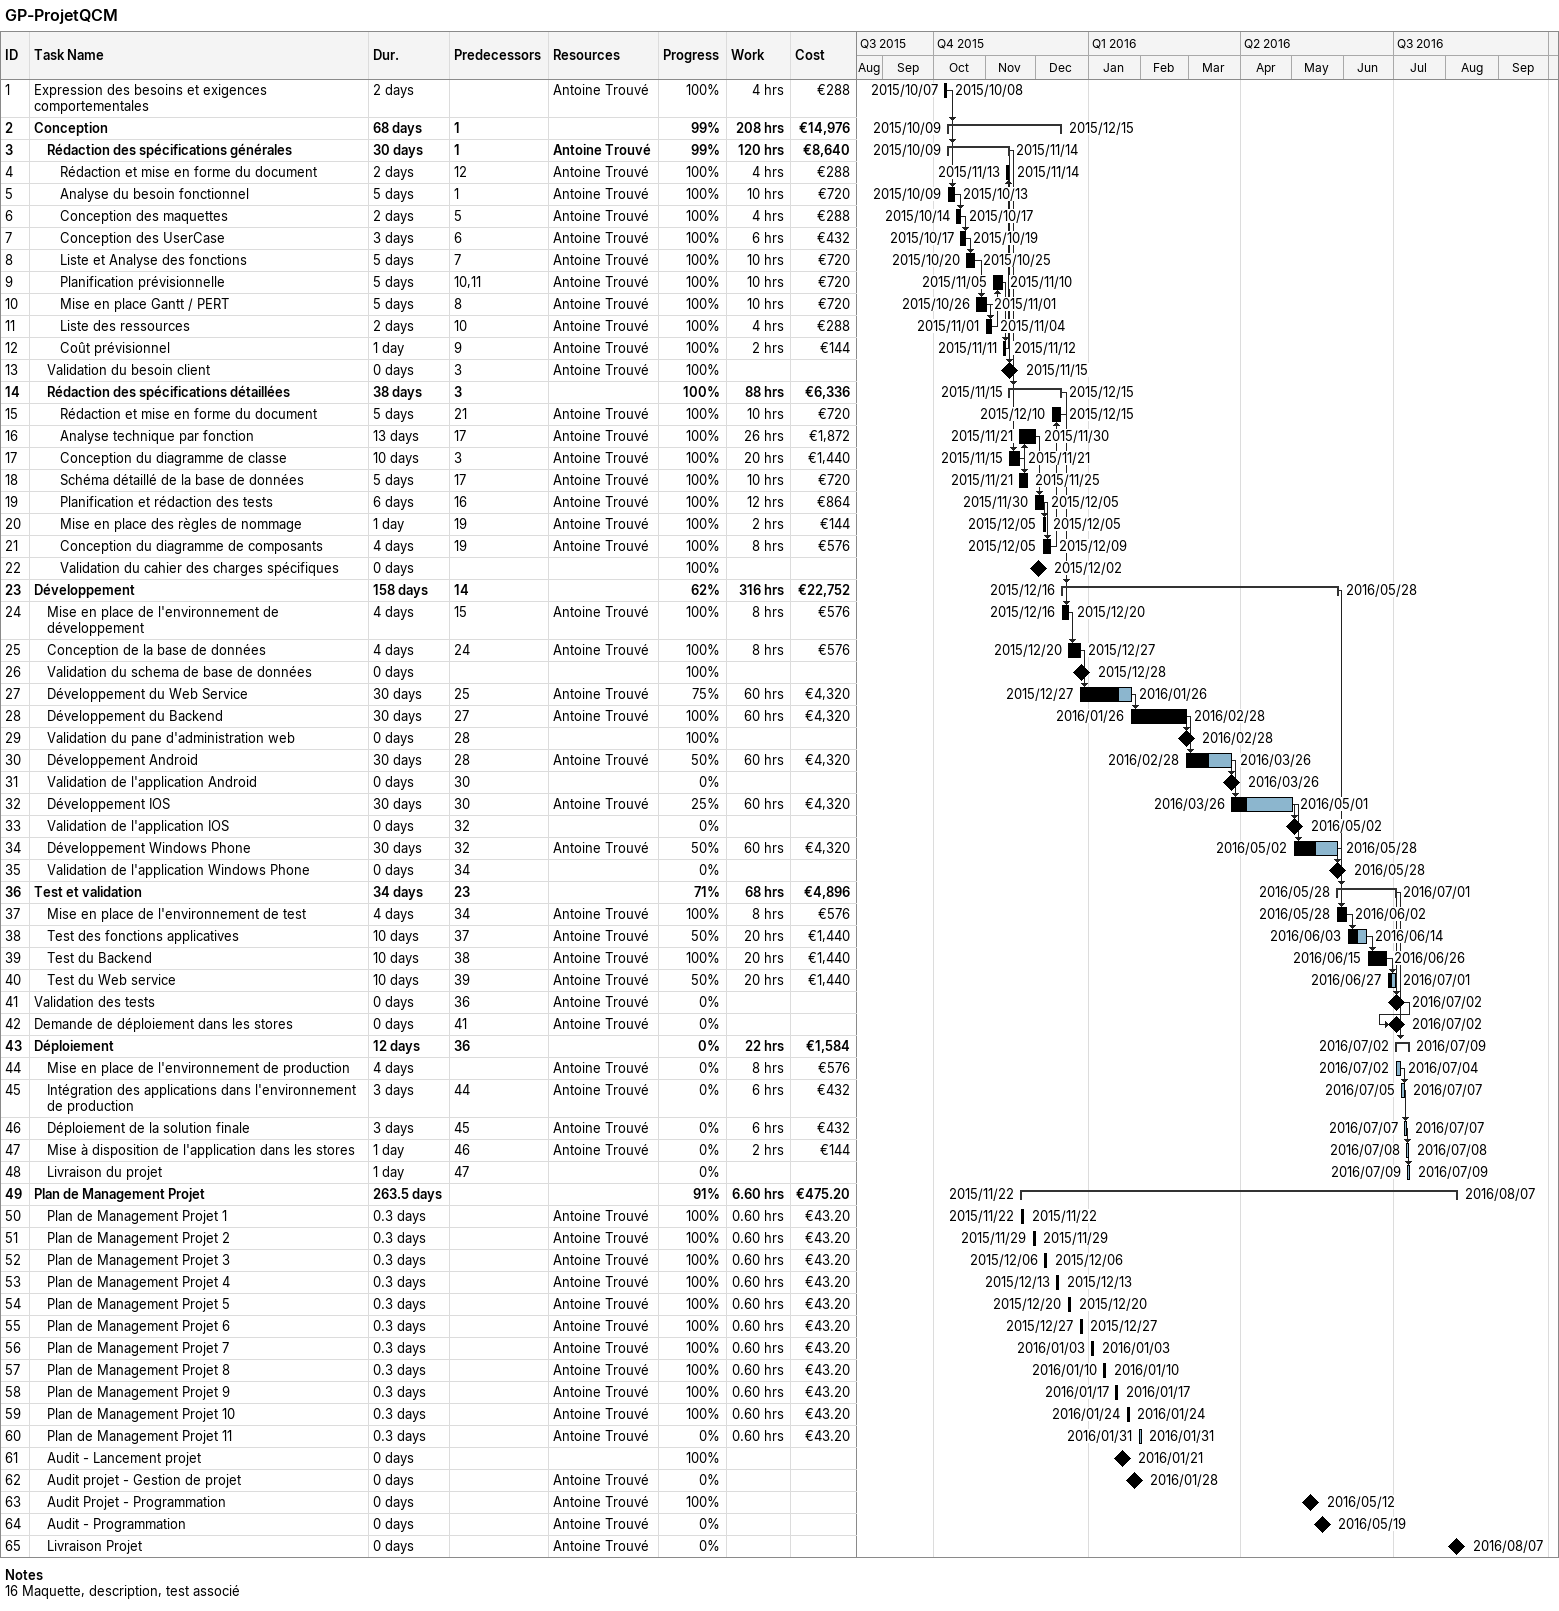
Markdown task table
GP-ProjetQCM

| ID | Level | Task | Duration | Start | Finish | Predecessors | Resources | % complete | Work (h) | Cost (€) |
|---|---|---|---|---|---|---|---|---|---|---|
| 1 | 1 | Expression des besoins et exigences comportementales | 2d | 2015-10-07 | 2015-10-08 |  | Antoine Trouvé | 100 | 4 | 288 |
| 2 | 1 | **Conception** | 68d | 2015-10-09 | 2015-12-15 | 1 |  | 99 | 208 | 14976 |
| 3 | 2 | **Rédaction des spécifications générales** | 30d | 2015-10-09 | 2015-11-14 | 1 | Antoine Trouvé | 99 | 120 | 8640 |
| 4 | 3 | Rédaction et mise en forme du document | 2d | 2015-11-13 | 2015-11-14 | 12 | Antoine Trouvé | 100 | 4 | 288 |
| 5 | 3 | Analyse du besoin fonctionnel | 5d | 2015-10-09 | 2015-10-13 | 1 | Antoine Trouvé | 100 | 10 | 720 |
| 6 | 3 | Conception des maquettes | 2d | 2015-10-14 | 2015-10-17 | 5 | Antoine Trouvé | 100 | 4 | 288 |
| 7 | 3 | Conception des UserCase | 3d | 2015-10-17 | 2015-10-19 | 6 | Antoine Trouvé | 100 | 6 | 432 |
| 8 | 3 | Liste et Analyse des fonctions | 5d | 2015-10-20 | 2015-10-25 | 7 | Antoine Trouvé | 100 | 10 | 720 |
| 9 | 3 | Planification prévisionnelle | 5d | 2015-11-05 | 2015-11-10 | 10, 11 | Antoine Trouvé | 100 | 10 | 720 |
| 10 | 3 | Mise en place Gantt / PERT | 5d | 2015-10-26 | 2015-11-01 | 8 | Antoine Trouvé | 100 | 10 | 720 |
| 11 | 3 | Liste des ressources | 2d | 2015-11-01 | 2015-11-04 | 10 | Antoine Trouvé | 100 | 4 | 288 |
| 12 | 3 | Coût prévisionnel | 1d | 2015-11-11 | 2015-11-12 | 9 | Antoine Trouvé | 100 | 2 | 144 |
| 13 | 2 | Validation du besoin client | 0d | 2015-11-15 | 2015-11-15 | 3 | Antoine Trouvé | 100 |  |  |
| 14 | 2 | **Rédaction des spécifications détaillées** | 38d | 2015-11-15 | 2015-12-15 | 3 |  | 100 | 88 | 6336 |
| 15 | 3 | Rédaction et mise en forme du document | 5d | 2015-12-10 | 2015-12-15 | 21 | Antoine Trouvé | 100 | 10 | 720 |
| 16 | 3 | Analyse technique par fonction | 13d | 2015-11-21 | 2015-11-30 | 17 | Antoine Trouvé | 100 | 26 | 1872 |
| 17 | 3 | Conception du diagramme de classe | 10d | 2015-11-15 | 2015-11-21 | 3 | Antoine Trouvé | 100 | 20 | 1440 |
| 18 | 3 | Schéma détaillé de la base de données | 5d | 2015-11-21 | 2015-11-25 | 17 | Antoine Trouvé | 100 | 10 | 720 |
| 19 | 3 | Planification et rédaction des tests | 6d | 2015-11-30 | 2015-12-05 | 16 | Antoine Trouvé | 100 | 12 | 864 |
| 20 | 3 | Mise en place des règles de nommage | 1d | 2015-12-05 | 2015-12-05 | 19 | Antoine Trouvé | 100 | 2 | 144 |
| 21 | 3 | Conception du diagramme de composants | 4d | 2015-12-05 | 2015-12-09 | 19 | Antoine Trouvé | 100 | 8 | 576 |
| 22 | 3 | Validation du cahier des charges spécifiques | 0d | 2015-12-02 | 2015-12-02 |  |  | 100 |  |  |
| 23 | 1 | **Développement** | 158d | 2015-12-16 | 2016-05-28 | 14 |  | 62 | 316 | 22752 |
| 24 | 2 | Mise en place de l'environnement de développement | 4d | 2015-12-16 | 2015-12-20 | 15 | Antoine Trouvé | 100 | 8 | 576 |
| 25 | 2 | Conception de la base de données | 4d | 2015-12-20 | 2015-12-27 | 24 | Antoine Trouvé | 100 | 8 | 576 |
| 26 | 2 | Validation du schema de base de données | 0d | 2015-12-28 | 2015-12-28 |  |  | 100 |  |  |
| 27 | 2 | Développement du Web Service | 30d | 2015-12-27 | 2016-01-26 | 25 | Antoine Trouvé | 75 | 60 | 4320 |
| 28 | 2 | Développement du Backend | 30d | 2016-01-26 | 2016-02-28 | 27 | Antoine Trouvé | 100 | 60 | 4320 |
| 29 | 2 | Validation du pane d'administration web | 0d | 2016-02-28 | 2016-02-28 | 28 |  | 100 |  |  |
| 30 | 2 | Développement Android | 30d | 2016-02-28 | 2016-03-26 | 28 | Antoine Trouvé | 50 | 60 | 4320 |
| 31 | 2 | Validation de l'application Android | 0d | 2016-03-26 | 2016-03-26 | 30 |  | 0 |  |  |
| 32 | 2 | Développement IOS | 30d | 2016-03-26 | 2016-05-01 | 30 | Antoine Trouvé | 25 | 60 | 4320 |
| 33 | 2 | Validation de l'application IOS | 0d | 2016-05-02 | 2016-05-02 | 32 |  | 0 |  |  |
| 34 | 2 | Développement Windows Phone | 30d | 2016-05-02 | 2016-05-28 | 32 | Antoine Trouvé | 50 | 60 | 4320 |
| 35 | 2 | Validation de l'application Windows Phone | 0d | 2016-05-28 | 2016-05-28 | 34 |  | 0 |  |  |
| 36 | 1 | **Test et validation** | 34d | 2016-05-28 | 2016-07-01 | 23 |  | 71 | 68 | 4896 |
| 37 | 2 | Mise en place de l'environnement de test | 4d | 2016-05-28 | 2016-06-02 | 34 | Antoine Trouvé | 100 | 8 | 576 |
| 38 | 2 | Test des fonctions applicatives | 10d | 2016-06-03 | 2016-06-14 | 37 | Antoine Trouvé | 50 | 20 | 1440 |
| 39 | 2 | Test du Backend | 10d | 2016-06-15 | 2016-06-26 | 38 | Antoine Trouvé | 100 | 20 | 1440 |
| 40 | 2 | Test du Web service | 10d | 2016-06-27 | 2016-07-01 | 39 | Antoine Trouvé | 50 | 20 | 1440 |
| 41 | 1 | Validation des tests | 0d | 2016-07-02 | 2016-07-02 | 36 | Antoine Trouvé | 0 |  |  |
| 42 | 1 | Demande de déploiement dans les stores | 0d | 2016-07-02 | 2016-07-02 | 41 | Antoine Trouvé | 0 |  |  |
| 43 | 1 | **Déploiement** | 12d | 2016-07-02 | 2016-07-09 | 36 |  | 0 | 22 | 1584 |
| 44 | 2 | Mise en place de l'environnement de production | 4d | 2016-07-02 | 2016-07-04 |  | Antoine Trouvé | 0 | 8 | 576 |
| 45 | 2 | Intégration des applications dans l'environnement de production | 3d | 2016-07-05 | 2016-07-07 | 44 | Antoine Trouvé | 0 | 6 | 432 |
| 46 | 2 | Déploiement de la solution finale | 3d | 2016-07-07 | 2016-07-07 | 45 | Antoine Trouvé | 0 | 6 | 432 |
| 47 | 2 | Mise à disposition de l'application dans les stores | 1d | 2016-07-08 | 2016-07-08 | 46 | Antoine Trouvé | 0 | 2 | 144 |
| 48 | 2 | Livraison du projet | 1d | 2016-07-09 | 2016-07-09 | 47 |  | 0 |  |  |
| 49 | 1 | **Plan de Management Projet** | 263.5d | 2015-11-22 | 2016-08-07 |  |  | 91 | 6.60 | 475.20 |
| 50 | 2 | Plan de Management Projet 1 | 0.3d | 2015-11-22 | 2015-11-22 |  | Antoine Trouvé | 100 | 0.60 | 43.20 |
| 51 | 2 | Plan de Management Projet 2 | 0.3d | 2015-11-29 | 2015-11-29 |  | Antoine Trouvé | 100 | 0.60 | 43.20 |
| 52 | 2 | Plan de Management Projet 3 | 0.3d | 2015-12-06 | 2015-12-06 |  | Antoine Trouvé | 100 | 0.60 | 43.20 |
| 53 | 2 | Plan de Management Projet 4 | 0.3d | 2015-12-13 | 2015-12-13 |  | Antoine Trouvé | 100 | 0.60 | 43.20 |
| 54 | 2 | Plan de Management Projet 5 | 0.3d | 2015-12-20 | 2015-12-20 |  | Antoine Trouvé | 100 | 0.60 | 43.20 |
| 55 | 2 | Plan de Management Projet 6 | 0.3d | 2015-12-27 | 2015-12-27 |  | Antoine Trouvé | 100 | 0.60 | 43.20 |
| 56 | 2 | Plan de Management Projet 7 | 0.3d | 2016-01-03 | 2016-01-03 |  | Antoine Trouvé | 100 | 0.60 | 43.20 |
| 57 | 2 | Plan de Management Projet 8 | 0.3d | 2016-01-10 | 2016-01-10 |  | Antoine Trouvé | 100 | 0.60 | 43.20 |
| 58 | 2 | Plan de Management Projet 9 | 0.3d | 2016-01-17 | 2016-01-17 |  | Antoine Trouvé | 100 | 0.60 | 43.20 |
| 59 | 2 | Plan de Management Projet 10 | 0.3d | 2016-01-24 | 2016-01-24 |  | Antoine Trouvé | 100 | 0.60 | 43.20 |
| 60 | 2 | Plan de Management Projet 11 | 0.3d | 2016-01-31 | 2016-01-31 |  | Antoine Trouvé | 0 | 0.60 | 43.20 |
| 61 | 2 | Audit - Lancement projet | 0d | 2016-01-21 | 2016-01-21 |  |  | 100 |  |  |
| 62 | 2 | Audit projet - Gestion de projet | 0d | 2016-01-28 | 2016-01-28 |  | Antoine Trouvé | 0 |  |  |
| 63 | 2 | Audit Projet - Programmation | 0d | 2016-05-12 | 2016-05-12 |  | Antoine Trouvé | 100 |  |  |
| 64 | 2 | Audit - Programmation | 0d | 2016-05-19 | 2016-05-19 |  | Antoine Trouvé | 0 |  |  |
| 65 | 2 | Livraison Projet | 0d | 2016-08-07 | 2016-08-07 |  | Antoine Trouvé | 0 |  |  |

Notes
- 16: Maquette, description, test associé
